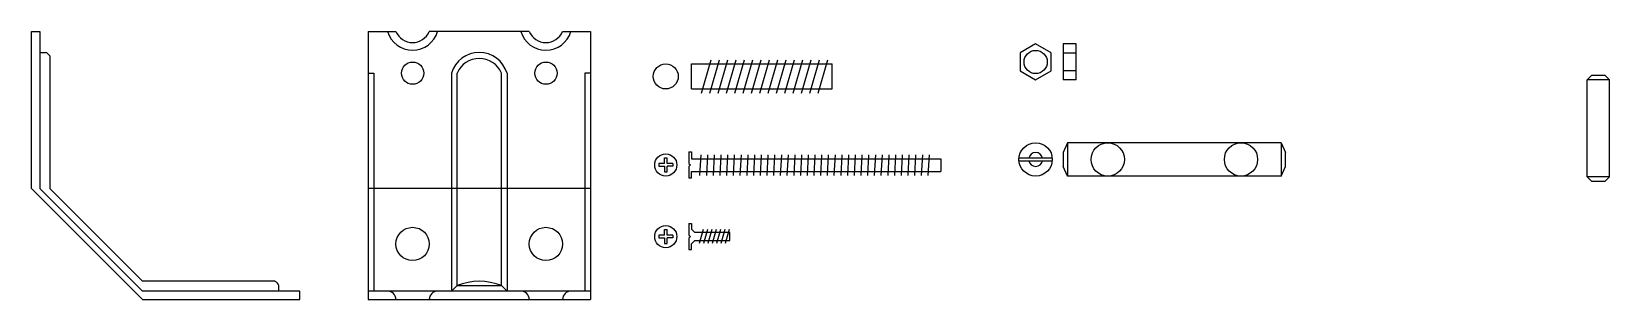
# Model space of a CAD drawing. Header units: millimetres. Extents: x 580 to 8071, y -310 to 9213.
# Drawn here: x 2124 to 2692, y 3002 to 3098 of the extents above; entities that cross this region are included whole.
import ezdxf

# ---------------------------------------------------------------- set-up
doc = ezdxf.new("R2010")
doc.units = ezdxf.units.MM
doc.layers.add('Layer2', color=8, linetype='Continuous')

msp = doc.modelspace()

# ---------------------------------------------------------------- linework, layer by layer
at = {"layer": 'Layer2'}
for p, q in [((2123.53, 3041.74), (2123.53, 3098.3)), ((2123.53, 3098.3), (2126.53, 3098.3)), ((2126.53, 3098.3), (2126.53, 3041.74)), ((2244.74, 3098.3), (2244.74, 3001.74)), ((2244.74, 3098.3), (2254.74, 3098.3)), ((2302.74, 3098.3), (2266.74, 3098.3)), ((2314.74, 3098.3), (2324.74, 3098.3)), ((2324.74, 3098.3), (2324.74, 3001.74)), ((2126.53, 3090.77), (2128.53, 3090.77)), ((2495.02, 3093.82), (2495.02, 3080.85)), ((2499.65, 3093.82), (2495.02, 3093.82)), ((2499.65, 3080.85), (2499.65, 3093.82)), ((2130.07, 3089.49), (2130.07, 3041.74)), ((2361.2, 3086.62), (2411.79, 3086.62)), ((2361.2, 3077.62), (2361.2, 3086.62)), ((2364.72, 3076.12), (2368.21, 3088.12)), ((2367.72, 3076.12), (2371.21, 3088.12)), ((2370.72, 3076.12), (2374.21, 3088.12)), ((2373.72, 3076.12), (2377.21, 3088.12)), ((2376.72, 3076.12), (2380.21, 3088.12)), ((2379.72, 3076.12), (2383.21, 3088.12)), ((2382.72, 3076.12), (2386.21, 3088.12)), ((2385.72, 3076.12), (2389.21, 3088.12)), ((2388.72, 3076.12), (2392.21, 3088.12)), ((2391.72, 3076.12), (2395.21, 3088.12)), ((2394.72, 3076.12), (2398.21, 3088.12)), ((2397.72, 3076.12), (2401.21, 3088.12)), ((2400.72, 3076.12), (2404.21, 3088.12)), ((2403.72, 3076.12), (2407.21, 3088.12)), ((2406.72, 3076.12), (2410.21, 3088.12)), ((2411.79, 3077.62), (2411.79, 3086.62)), ((2495.02, 3090.58), (2499.65, 3090.58)), ((2244.74, 3083.3), (2246.74, 3083.3)), ((2246.74, 3083.3), (2246.74, 3004.74)), ((2274.74, 3083.3), (2274.74, 3004.74)), ((2276.74, 3006.74), (2276.74, 3083.3)), ((2292.74, 3006.74), (2292.74, 3083.3)), ((2294.74, 3083.3), (2294.74, 3004.74)), ((2324.74, 3083.3), (2322.74, 3083.3)), ((2322.74, 3083.3), (2322.74, 3004.74)), ((2499.65, 3084.09), (2495.02, 3084.09)), ((2499.65, 3080.85), (2495.02, 3080.85)), ((2683.69, 3080.93), (2685.19, 3082.43)), ((2691.69, 3080.93), (2683.69, 3080.93)), ((2683.69, 3045.93), (2683.69, 3080.93)), ((2690.19, 3082.43), (2685.19, 3082.43)), ((2691.69, 3080.93), (2690.19, 3082.43)), ((2691.69, 3045.93), (2691.69, 3080.93)), ((2361.2, 3077.62), (2411.79, 3077.62)), ((2496.52, 3058.2), (2495.02, 3054.7)), ((2496.52, 3058.2), (2496.52, 3046.2)), ((2573.52, 3058.2), (2496.52, 3058.2)), ((2573.52, 3058.2), (2575.02, 3054.7)), ((2573.52, 3058.2), (2573.52, 3046.2)), ((2351.4, 3052.73), (2352.4, 3052.73)), ((2351.4, 3050.73), (2351.4, 3052.73)), ((2352.4, 3050.73), (2352.4, 3052.73)), ((2360.25, 3054.92), (2361.2, 3054.92)), ((2361.2, 3054.92), (2361.2, 3052.39)), ((2361.2, 3052.39), (2450.91, 3052.39)), ((2364.22, 3046.39), (2364.61, 3053.89)), ((2366.64, 3046.39), (2367.03, 3053.89)), ((2369.06, 3046.39), (2369.45, 3053.89)), ((2371.47, 3046.39), (2371.86, 3053.89)), ((2373.89, 3046.39), (2374.28, 3053.89)), ((2376.31, 3046.39), (2376.7, 3053.89)), ((2378.73, 3046.39), (2379.14, 3053.89)), ((2381.15, 3046.39), (2381.54, 3053.89)), ((2383.56, 3046.39), (2383.95, 3053.89)), ((2385.98, 3046.39), (2386.37, 3053.89)), ((2388.4, 3046.39), (2388.79, 3053.89)), ((2390.82, 3046.39), (2391.21, 3053.89)), ((2393.23, 3046.39), (2393.63, 3053.89)), ((2395.65, 3046.39), (2396.04, 3053.89)), ((2398.07, 3046.39), (2398.46, 3053.89)), ((2400.49, 3046.39), (2400.88, 3053.89)), ((2402.91, 3046.39), (2403.3, 3053.89)), ((2405.32, 3046.39), (2405.72, 3053.89)), ((2407.74, 3046.39), (2408.13, 3053.89)), ((2410.16, 3046.39), (2410.55, 3053.89)), ((2412.58, 3046.39), (2412.97, 3053.89)), ((2415, 3046.39), (2415.39, 3053.89)), ((2417.41, 3046.39), (2417.8, 3053.89)), ((2419.83, 3046.39), (2420.22, 3053.89)), ((2422.25, 3046.39), (2422.64, 3053.89)), ((2424.67, 3046.39), (2425.06, 3053.89)), ((2427.09, 3046.39), (2427.48, 3053.89)), ((2429.5, 3046.39), (2429.89, 3053.89)), ((2431.92, 3046.39), (2432.33, 3053.89)), ((2434.34, 3046.39), (2434.73, 3053.89)), ((2436.76, 3046.39), (2437.15, 3053.89)), ((2439.17, 3046.39), (2439.57, 3053.89)), ((2441.59, 3046.39), (2441.98, 3053.89)), ((2444.01, 3046.39), (2444.4, 3053.89)), ((2446.43, 3046.39), (2446.82, 3053.89)), ((2450.91, 3052.39), (2450.91, 3047.89)), ((2491.06, 3052.7), (2479.1, 3052.7)), ((2479.1, 3051.7), (2491.06, 3051.7)), ((2495.02, 3054.7), (2495.02, 3049.7)), ((2575.02, 3049.7), (2575.02, 3054.7)), ((2351.4, 3050.73), (2349.4, 3050.73)), ((2349.4, 3050.73), (2349.4, 3049.73)), ((2349.4, 3049.73), (2351.4, 3049.73)), ((2351.4, 3049.73), (2351.4, 3047.73)), ((2351.4, 3047.73), (2352.4, 3047.73)), ((2354.4, 3050.73), (2352.4, 3050.73)), ((2352.4, 3047.73), (2352.4, 3049.73)), ((2354.4, 3049.73), (2352.4, 3049.73)), ((2354.4, 3050.73), (2354.4, 3049.73)), ((2360.25, 3050.75), (2360.77, 3050.23)), ((2360.77, 3050.23), (2360.25, 3049.7)), ((2360.25, 3045.53), (2361.2, 3045.53)), ((2361.2, 3047.89), (2450.91, 3047.89)), ((2361.2, 3045.53), (2361.2, 3047.89)), ((2496.52, 3046.2), (2495.02, 3049.7)), ((2573.52, 3046.2), (2496.52, 3046.2)), ((2573.52, 3046.2), (2575.02, 3049.7)), ((2683.69, 3045.93), (2685.19, 3044.43)), ((2691.69, 3045.93), (2683.69, 3045.93)), ((2691.69, 3045.93), (2690.19, 3044.43)), ((2163.53, 3001.74), (2123.53, 3041.74)), ((2126.53, 3041.74), (2163.53, 3004.74)), ((2130.07, 3041.74), (2163.53, 3008.28)), ((2324.74, 3041.74), (2244.74, 3041.74)), ((2685.19, 3044.43), (2690.19, 3044.43)), ((2360.25, 3029.1), (2361.2, 3029.1)), ((2361.2, 3029.1), (2361.2, 3027.02)), ((2351.4, 3024.91), (2349.4, 3024.91)), ((2349.4, 3024.91), (2349.4, 3023.91)), ((2349.4, 3023.91), (2351.4, 3023.91)), ((2351.4, 3026.91), (2352.4, 3026.91)), ((2351.4, 3024.91), (2351.4, 3026.91)), ((2351.4, 3023.91), (2351.4, 3021.91)), ((2352.4, 3024.91), (2352.4, 3026.91)), ((2354.4, 3024.91), (2352.4, 3024.91)), ((2352.4, 3021.91), (2352.4, 3023.91)), ((2354.4, 3023.91), (2352.4, 3023.91)), ((2354.4, 3024.91), (2354.4, 3023.91)), ((2360.25, 3024.93), (2360.77, 3024.41)), ((2360.77, 3024.41), (2360.25, 3023.89)), ((2361.2, 3027.02), (2362.34, 3025.88)), ((2361.2, 3021.81), (2362.34, 3022.94)), ((2365.36, 3026.93), (2363.9, 3021.9)), ((2366.93, 3026.93), (2365.47, 3021.9)), ((2368.49, 3026.93), (2367.03, 3021.9)), ((2370.05, 3026.93), (2368.59, 3021.9)), ((2371.62, 3026.93), (2370.16, 3021.9)), ((2373.18, 3026.93), (2371.72, 3021.9)), ((2373.18, 3026.93), (2371.72, 3021.9)), ((2374.75, 3026.93), (2373.28, 3021.9)), ((2374.92, 3022.94), (2374.92, 3025.88)), ((2351.4, 3021.91), (2352.4, 3021.91)), ((2360.25, 3019.72), (2361.2, 3019.72)), ((2361.2, 3019.72), (2361.2, 3021.81)), ((2211.28, 3008.28), (2163.53, 3008.28)), ((2212.56, 3004.74), (2212.56, 3006.74)), ((2274.74, 3004.74), (2276.74, 3006.74)), ((2276.74, 3006.74), (2292.74, 3006.74)), ((2294.74, 3004.74), (2292.74, 3006.74)), ((2220.09, 3004.74), (2163.53, 3004.74)), ((2163.53, 3001.74), (2220.09, 3001.74)), ((2220.09, 3001.74), (2220.09, 3004.74)), ((2324.74, 3004.74), (2244.74, 3004.74)), ((2244.74, 3001.74), (2324.74, 3001.74))]:
    msp.add_line(p, q, dxfattribs=at)
at = {"layer": 'Layer2', "ltscale": 0.2}
msp.add_lwpolyline([(2485.08, 3080.85), (2490.7, 3084.09), (2490.7, 3090.58), (2485.08, 3093.82), (2479.46, 3090.58), (2479.46, 3084.09)], close=True, dxfattribs=at)
at = {"layer": 'Layer2'}
for points in [[(2360.25, 3054.92), (2360.25, 3050.75)], [(2360.25, 3049.7), (2360.25, 3045.53)], [(2360.25, 3029.1), (2360.25, 3024.93)], [(2360.25, 3023.89), (2360.25, 3019.72)], [(2374.92, 3025.88), (2362.34, 3025.88)], [(2362.34, 3022.94), (2374.92, 3022.94)]]:
    msp.add_lwpolyline(points, dxfattribs=at)
at = {"layer": 'Layer2', "ltscale": 0.2}
msp.add_circle((2485.08, 3087.33), 4.19, dxfattribs=at)
at = {"layer": 'Layer2'}
for centre, radius in [((2260.74, 3083.3), 4), ((2308.74, 3083.3), 4), ((2351.9, 3082.12), 4.5), ((2485.08, 3052.2), 6), ((2511.02, 3052.2), 6), ((2559.02, 3052.2), 6), ((2351.9, 3050.23), 4), ((2351.9, 3024.41), 4), ((2260.74, 3021.74), 6), ((2308.74, 3021.74), 6)]:
    msp.add_circle(centre, radius, dxfattribs=at)
for centre, radius, start, end in [((2260.74, 3100.96), 9.38, 196.4605, 343.5395), ((2260.74, 3100.84), 6.51, 202.924, 337.076), ((2308.74, 3100.96), 9.38, 196.4605, 343.5395), ((2308.74, 3100.84), 6.51, 202.924, 337.076), ((2128.03, 3088.61), 2.22, 23.3966, 76.9705), ((2284.74, 3080.33), 10.43, 16.5475, 163.4525), ((2284.74, 3079.89), 8.7, 23.0909, 156.9091), ((2485.08, 3052.2), 2.5, 11.537, 168.463), ((2485.08, 3052.2), 2.5, 191.537, 348.463), ((2210.4, 3006.24), 2.22, 13.0295, 66.6034), ((2284.74, 2986.67), 21.61, 68.2711, 111.7289), ((2251.74, 3001.74), 3, 0, 90), ((2269.74, 3001.74), 3, 90, 180), ((2299.74, 3001.74), 3, 360, 90), ((2317.74, 3001.74), 3, 90, 180)]:
    msp.add_arc(centre, radius, start, end, dxfattribs=at)

doc.saveas('drawing.dxf')
